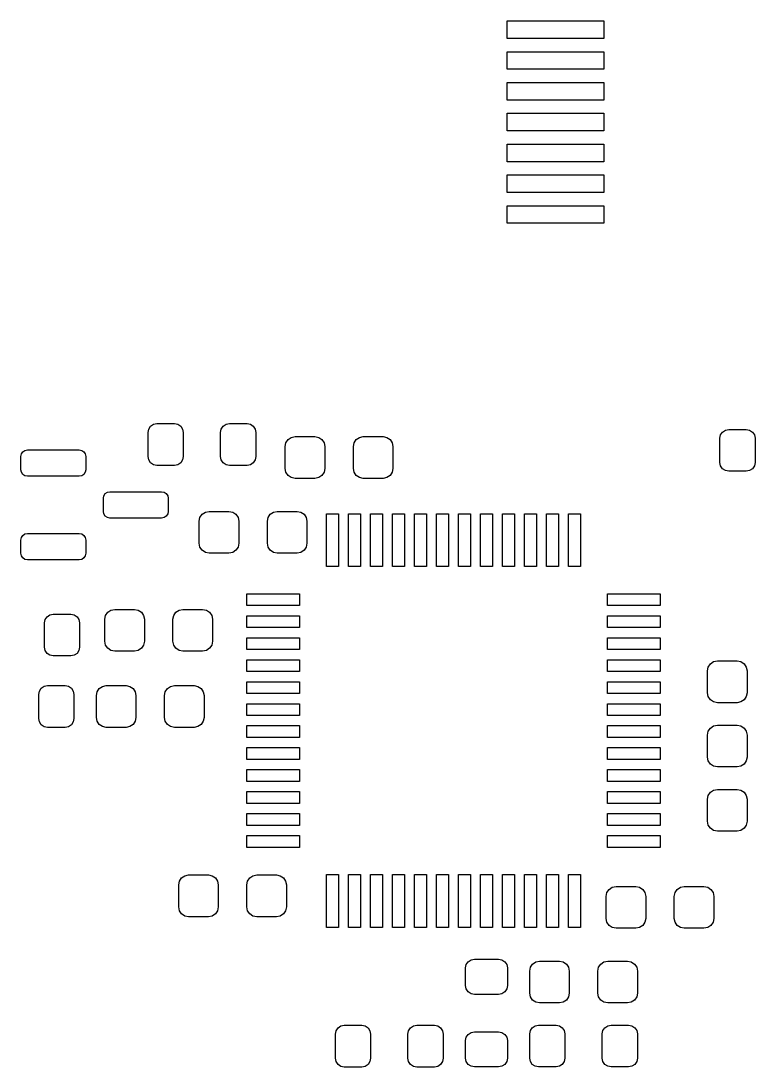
# Model space of a CAD drawing. Extents: x 138.9 to 220.1, y -130.4 to -82.1.
# Drawn here: x 162.4 to 179.1, y -130.42 to -106.64 of the extents above; entities that cross this region are included whole.
import ezdxf

# ---------------------------------------------------------------- set-up
doc = ezdxf.new("R2010")
doc.units = 0
doc.layers.add('BLACK', color=7, linetype='CONTINUOUS')

msp = doc.modelspace()

# ---------------------------------------------------------------- linework, layer by layer
at = {"layer": 'BLACK', "linetype": 'CONTINUOUS'}
for p, q in [((173.459466, -107.035534), (173.459466, -106.635534)), ((173.459466, -106.635534), (175.659466, -106.635534)), ((175.659466, -106.635534), (175.659466, -107.035534)), ((175.659466, -107.035534), (173.459466, -107.035534)), ((173.459466, -107.735534), (173.459466, -107.335534)), ((173.459466, -107.335534), (175.659466, -107.335534)), ((175.659466, -107.335534), (175.659466, -107.735534)), ((175.659466, -107.735534), (173.459466, -107.735534)), ((173.459466, -108.435534), (173.459466, -108.035534)), ((173.459466, -108.035534), (175.659466, -108.035534)), ((175.659466, -108.035534), (175.659466, -108.435534)), ((175.659466, -108.435534), (173.459466, -108.435534)), ((173.459466, -109.135534), (173.459466, -108.735534)), ((173.459466, -108.735534), (175.659466, -108.735534)), ((175.659466, -108.735534), (175.659466, -109.135534)), ((175.659466, -109.135534), (173.459466, -109.135534)), ((173.459466, -109.835534), (173.459466, -109.435534)), ((173.459466, -109.435534), (175.659466, -109.435534)), ((175.659466, -109.435534), (175.659466, -109.835534)), ((175.659466, -109.835534), (173.459466, -109.835534)), ((173.459466, -110.535534), (173.459466, -110.135534)), ((173.459466, -110.135534), (175.659466, -110.135534)), ((175.659466, -110.135534), (175.659466, -110.535534)), ((175.659466, -110.535534), (173.459466, -110.535534)), ((173.459466, -111.235534), (173.459466, -110.835534)), ((173.459466, -110.835534), (175.659466, -110.835534)), ((175.659466, -110.835534), (175.659466, -111.235534)), ((175.659466, -111.235534), (173.459466, -111.235534)), ((165.354083, -115.848164), (165.418967, -115.804809)), ((165.418967, -115.804809), (165.495504, -115.789585)), ((165.495504, -115.789585), (165.895504, -115.789585)), ((165.895504, -115.789585), (165.972041, -115.804809)), ((165.972041, -115.804809), (166.036925, -115.848164)), ((167.004083, -115.848164), (167.068967, -115.804809)), ((167.068967, -115.804809), (167.145504, -115.789585)), ((167.145504, -115.789585), (167.545504, -115.789585)), ((167.545504, -115.789585), (167.622041, -115.804809)), ((167.622041, -115.804809), (167.686925, -115.848164)), ((165.295504, -115.989585), (165.310728, -115.913048)), ((165.295504, -116.539585), (165.295504, -115.989585)), ((165.310728, -115.913048), (165.354083, -115.848164)), ((166.036925, -115.848164), (166.08028, -115.913048)), ((166.08028, -115.913048), (166.095504, -115.989585)), ((166.095504, -115.989585), (166.095504, -116.539585)), ((166.945504, -115.989585), (166.960728, -115.913048)), ((166.945504, -116.539585), (166.945504, -115.989585)), ((166.960728, -115.913048), (167.004083, -115.848164)), ((167.686925, -115.848164), (167.73028, -115.913048)), ((167.73028, -115.913048), (167.745504, -115.989585)), ((167.745504, -115.989585), (167.745504, -116.539585)), ((178.300179, -116.12355), (178.315403, -116.047013)), ((178.315403, -116.047013), (178.358758, -115.982129)), ((178.358758, -115.982129), (178.423642, -115.938774)), ((178.423642, -115.938774), (178.500179, -115.92355)), ((178.500179, -115.92355), (178.900179, -115.92355)), ((178.900179, -115.92355), (178.976716, -115.938774)), ((178.976716, -115.938774), (179.0416, -115.982129)), ((179.0416, -115.982129), (179.084955, -116.047013)), ((179.084955, -116.047013), (179.100179, -116.12355)), ((168.414228, -116.310375), (168.431355, -116.224271)), ((168.431355, -116.224271), (168.480129, -116.151276)), ((168.480129, -116.151276), (168.553124, -116.102502)), ((168.553124, -116.102502), (168.639228, -116.085375)), ((168.639228, -116.085375), (169.089228, -116.085375)), ((169.089228, -116.085375), (169.175332, -116.102502)), ((169.175332, -116.102502), (169.248327, -116.151276)), ((169.248327, -116.151276), (169.297101, -116.224271)), ((169.297101, -116.224271), (169.314228, -116.310375)), ((169.964228, -116.310375), (169.981355, -116.224271)), ((169.981355, -116.224271), (170.030129, -116.151276)), ((170.030129, -116.151276), (170.103124, -116.102502)), ((170.103124, -116.102502), (170.189228, -116.085375)), ((170.189228, -116.085375), (170.639228, -116.085375)), ((170.639228, -116.085375), (170.725332, -116.102502)), ((170.725332, -116.102502), (170.798327, -116.151276)), ((170.798327, -116.151276), (170.847101, -116.224271)), ((170.847101, -116.224271), (170.864228, -116.310375)), ((178.300179, -116.67355), (178.300179, -116.12355)), ((179.100179, -116.12355), (179.100179, -116.67355)), ((162.40362, -116.536961), (162.415038, -116.479558)), ((162.415038, -116.479558), (162.447554, -116.430895)), ((162.447554, -116.430895), (162.496217, -116.398379)), ((162.496217, -116.398379), (162.55362, -116.386961)), ((162.55362, -116.386961), (163.72862, -116.386961)), ((163.72862, -116.386961), (163.786023, -116.398379)), ((163.786023, -116.398379), (163.834686, -116.430895)), ((163.834686, -116.430895), (163.867202, -116.479558)), ((163.867202, -116.479558), (163.87862, -116.536961)), ((168.414228, -116.810375), (168.414228, -116.310375)), ((169.314228, -116.310375), (169.314228, -116.810375)), ((169.964228, -116.810375), (169.964228, -116.310375)), ((170.864228, -116.310375), (170.864228, -116.810375)), ((162.40362, -116.836961), (162.40362, -116.536961)), ((163.87862, -116.536961), (163.87862, -116.836961)), ((165.310728, -116.616122), (165.295504, -116.539585)), ((165.354083, -116.681006), (165.310728, -116.616122)), ((165.418967, -116.724361), (165.354083, -116.681006)), ((165.495504, -116.739585), (165.418967, -116.724361)), ((165.895504, -116.739585), (165.495504, -116.739585)), ((165.972041, -116.724361), (165.895504, -116.739585)), ((166.036925, -116.681006), (165.972041, -116.724361)), ((166.08028, -116.616122), (166.036925, -116.681006)), ((166.095504, -116.539585), (166.08028, -116.616122)), ((166.960728, -116.616122), (166.945504, -116.539585)), ((167.004083, -116.681006), (166.960728, -116.616122)), ((167.068967, -116.724361), (167.004083, -116.681006)), ((167.145504, -116.739585), (167.068967, -116.724361)), ((167.545504, -116.739585), (167.145504, -116.739585)), ((167.622041, -116.724361), (167.545504, -116.739585)), ((167.686925, -116.681006), (167.622041, -116.724361)), ((167.73028, -116.616122), (167.686925, -116.681006)), ((167.745504, -116.539585), (167.73028, -116.616122)), ((178.315403, -116.750087), (178.300179, -116.67355)), ((178.358758, -116.814971), (178.315403, -116.750087)), ((179.084955, -116.750087), (179.0416, -116.814971)), ((179.100179, -116.67355), (179.084955, -116.750087)), ((162.415038, -116.894364), (162.40362, -116.836961)), ((162.447554, -116.943027), (162.415038, -116.894364)), ((162.496217, -116.975543), (162.447554, -116.943027)), ((162.55362, -116.986961), (162.496217, -116.975543)), ((163.72862, -116.986961), (162.55362, -116.986961)), ((163.786023, -116.975543), (163.72862, -116.986961)), ((163.834686, -116.943027), (163.786023, -116.975543)), ((163.867202, -116.894364), (163.834686, -116.943027)), ((163.87862, -116.836961), (163.867202, -116.894364)), ((168.431355, -116.896479), (168.414228, -116.810375)), ((168.480129, -116.969474), (168.431355, -116.896479)), ((168.553124, -117.018248), (168.480129, -116.969474)), ((169.248327, -116.969474), (169.175332, -117.018248)), ((169.297101, -116.896479), (169.248327, -116.969474)), ((169.314228, -116.810375), (169.297101, -116.896479)), ((169.981355, -116.896479), (169.964228, -116.810375)), ((170.030129, -116.969474), (169.981355, -116.896479)), ((170.103124, -117.018248), (170.030129, -116.969474)), ((170.798327, -116.969474), (170.725332, -117.018248)), ((170.847101, -116.896479), (170.798327, -116.969474)), ((170.864228, -116.810375), (170.847101, -116.896479)), ((178.423642, -116.858326), (178.358758, -116.814971)), ((178.500179, -116.87355), (178.423642, -116.858326)), ((178.900179, -116.87355), (178.500179, -116.87355)), ((178.976716, -116.858326), (178.900179, -116.87355)), ((179.0416, -116.814971), (178.976716, -116.858326)), ((168.639228, -117.035375), (168.553124, -117.018248)), ((169.089228, -117.035375), (168.639228, -117.035375)), ((169.175332, -117.018248), (169.089228, -117.035375)), ((170.189228, -117.035375), (170.103124, -117.018248)), ((170.639228, -117.035375), (170.189228, -117.035375)), ((170.725332, -117.018248), (170.639228, -117.035375)), ((164.27862, -117.486961), (164.290038, -117.429558)), ((164.290038, -117.429558), (164.322554, -117.380895)), ((164.322554, -117.380895), (164.371217, -117.348379)), ((164.371217, -117.348379), (164.42862, -117.336961)), ((164.42862, -117.336961), (165.60362, -117.336961)), ((165.60362, -117.336961), (165.661023, -117.348379)), ((165.661023, -117.348379), (165.709686, -117.380895)), ((165.709686, -117.380895), (165.742202, -117.429558)), ((165.742202, -117.429558), (165.75362, -117.486961)), ((164.27862, -117.786961), (164.27862, -117.486961)), ((165.75362, -117.486961), (165.75362, -117.786961)), ((164.290038, -117.844364), (164.27862, -117.786961)), ((164.322554, -117.893027), (164.290038, -117.844364)), ((164.371217, -117.925543), (164.322554, -117.893027)), ((164.42862, -117.936961), (164.371217, -117.925543)), ((165.60362, -117.936961), (164.42862, -117.936961)), ((165.661023, -117.925543), (165.60362, -117.936961)), ((165.709686, -117.893027), (165.661023, -117.925543)), ((165.742202, -117.844364), (165.709686, -117.893027)), ((165.75362, -117.786961), (165.742202, -117.844364)), ((166.458966, -118.010712), (166.476093, -117.924608)), ((166.476093, -117.924608), (166.524867, -117.851613)), ((166.524867, -117.851613), (166.597862, -117.802839)), ((166.597862, -117.802839), (166.683966, -117.785712)), ((166.683966, -117.785712), (167.133966, -117.785712)), ((167.133966, -117.785712), (167.22007, -117.802839)), ((167.22007, -117.802839), (167.293065, -117.851613)), ((167.293065, -117.851613), (167.341839, -117.924608)), ((167.341839, -117.924608), (167.358966, -118.010712)), ((168.008966, -118.010712), (168.026093, -117.924608)), ((168.026093, -117.924608), (168.074867, -117.851613)), ((168.074867, -117.851613), (168.147862, -117.802839)), ((168.147862, -117.802839), (168.233966, -117.785712)), ((168.233966, -117.785712), (168.683966, -117.785712)), ((168.683966, -117.785712), (168.77007, -117.802839)), ((168.77007, -117.802839), (168.843065, -117.851613)), ((168.843065, -117.851613), (168.891839, -117.924608)), ((168.891839, -117.924608), (168.908966, -118.010712)), ((169.356495, -119.041194), (169.356495, -117.841194)), ((169.356495, -117.841194), (169.626495, -117.841194)), ((169.626495, -117.841194), (169.626495, -119.041194)), ((169.856495, -119.041194), (169.856495, -117.841194)), ((169.856495, -117.841194), (170.126495, -117.841194)), ((170.126495, -117.841194), (170.126495, -119.041194)), ((170.356495, -119.041194), (170.356495, -117.841194)), ((170.356495, -117.841194), (170.626495, -117.841194)), ((170.626495, -117.841194), (170.626495, -119.041194)), ((170.856495, -119.041194), (170.856495, -117.841194)), ((170.856495, -117.841194), (171.126495, -117.841194)), ((171.126495, -117.841194), (171.126495, -119.041194)), ((171.356495, -119.041194), (171.356495, -117.841194)), ((171.356495, -117.841194), (171.626495, -117.841194)), ((171.626495, -117.841194), (171.626495, -119.041194)), ((171.856495, -119.041194), (171.856495, -117.841194)), ((171.856495, -117.841194), (172.126495, -117.841194)), ((172.126495, -117.841194), (172.126495, -119.041194)), ((172.356495, -119.041194), (172.356495, -117.841194)), ((172.356495, -117.841194), (172.626495, -117.841194)), ((172.626495, -117.841194), (172.626495, -119.041194)), ((172.856495, -119.041194), (172.856495, -117.841194)), ((172.856495, -117.841194), (173.126495, -117.841194)), ((173.126495, -117.841194), (173.126495, -119.041194)), ((173.356495, -119.041194), (173.356495, -117.841194)), ((173.356495, -117.841194), (173.626495, -117.841194)), ((173.626495, -117.841194), (173.626495, -119.041194)), ((173.856495, -119.041194), (173.856495, -117.841194)), ((173.856495, -117.841194), (174.126495, -117.841194)), ((174.126495, -117.841194), (174.126495, -119.041194)), ((174.356495, -119.041194), (174.356495, -117.841194)), ((174.356495, -117.841194), (174.626495, -117.841194)), ((174.626495, -117.841194), (174.626495, -119.041194)), ((174.856495, -119.041194), (174.856495, -117.841194)), ((174.856495, -117.841194), (175.126495, -117.841194)), ((175.126495, -117.841194), (175.126495, -119.041194)), ((166.458966, -118.510712), (166.458966, -118.010712)), ((167.358966, -118.010712), (167.358966, -118.510712)), ((168.008966, -118.510712), (168.008966, -118.010712)), ((168.908966, -118.010712), (168.908966, -118.510712)), ((162.40362, -118.436961), (162.415038, -118.379558)), ((162.415038, -118.379558), (162.447554, -118.330895)), ((162.447554, -118.330895), (162.496217, -118.298379)), ((162.496217, -118.298379), (162.55362, -118.286961)), ((162.55362, -118.286961), (163.72862, -118.286961)), ((163.72862, -118.286961), (163.786023, -118.298379)), ((163.786023, -118.298379), (163.834686, -118.330895)), ((163.834686, -118.330895), (163.867202, -118.379558)), ((163.867202, -118.379558), (163.87862, -118.436961)), ((162.40362, -118.736961), (162.40362, -118.436961)), ((163.87862, -118.436961), (163.87862, -118.736961)), ((166.476093, -118.596816), (166.458966, -118.510712)), ((166.524867, -118.669811), (166.476093, -118.596816)), ((166.597862, -118.718585), (166.524867, -118.669811)), ((167.293065, -118.669811), (167.22007, -118.718585)), ((167.341839, -118.596816), (167.293065, -118.669811)), ((167.358966, -118.510712), (167.341839, -118.596816)), ((168.026093, -118.596816), (168.008966, -118.510712)), ((168.074867, -118.669811), (168.026093, -118.596816)), ((168.147862, -118.718585), (168.074867, -118.669811)), ((168.843065, -118.669811), (168.77007, -118.718585)), ((168.891839, -118.596816), (168.843065, -118.669811)), ((168.908966, -118.510712), (168.891839, -118.596816)), ((162.415038, -118.794364), (162.40362, -118.736961)), ((162.447554, -118.843027), (162.415038, -118.794364)), ((162.496217, -118.875543), (162.447554, -118.843027)), ((162.55362, -118.886961), (162.496217, -118.875543)), ((163.72862, -118.886961), (162.55362, -118.886961)), ((163.786023, -118.875543), (163.72862, -118.886961)), ((163.834686, -118.843027), (163.786023, -118.875543)), ((163.867202, -118.794364), (163.834686, -118.843027)), ((163.87862, -118.736961), (163.867202, -118.794364)), ((166.683966, -118.735712), (166.597862, -118.718585)), ((167.133966, -118.735712), (166.683966, -118.735712)), ((167.22007, -118.718585), (167.133966, -118.735712)), ((168.233966, -118.735712), (168.147862, -118.718585)), ((168.683966, -118.735712), (168.233966, -118.735712)), ((168.77007, -118.718585), (168.683966, -118.735712)), ((169.626495, -119.041194), (169.356495, -119.041194)), ((170.126495, -119.041194), (169.856495, -119.041194)), ((170.626495, -119.041194), (170.356495, -119.041194)), ((171.126495, -119.041194), (170.856495, -119.041194)), ((171.626495, -119.041194), (171.356495, -119.041194)), ((172.126495, -119.041194), (171.856495, -119.041194)), ((172.626495, -119.041194), (172.356495, -119.041194)), ((173.126495, -119.041194), (172.856495, -119.041194)), ((173.626495, -119.041194), (173.356495, -119.041194)), ((174.126495, -119.041194), (173.856495, -119.041194)), ((174.626495, -119.041194), (174.356495, -119.041194)), ((175.126495, -119.041194), (174.856495, -119.041194)), ((167.541495, -119.926194), (167.541495, -119.656194)), ((167.541495, -119.656194), (168.741495, -119.656194)), ((168.741495, -119.656194), (168.741495, -119.926194)), ((175.741495, -119.926194), (175.741495, -119.656194)), ((175.741495, -119.656194), (176.941495, -119.656194)), ((176.941495, -119.656194), (176.941495, -119.926194)), ((164.328916, -120.152795), (164.37769, -120.0798)), ((164.37769, -120.0798), (164.450685, -120.031026)), ((164.450685, -120.031026), (164.536789, -120.013899)), ((164.536789, -120.013899), (164.986789, -120.013899)), ((164.986789, -120.013899), (165.072893, -120.031026)), ((165.072893, -120.031026), (165.145888, -120.0798)), ((165.145888, -120.0798), (165.194662, -120.152795)), ((165.878916, -120.152795), (165.92769, -120.0798)), ((165.92769, -120.0798), (166.000685, -120.031026)), ((166.000685, -120.031026), (166.086789, -120.013899)), ((166.086789, -120.013899), (166.536789, -120.013899)), ((166.536789, -120.013899), (166.622893, -120.031026)), ((166.622893, -120.031026), (166.695888, -120.0798)), ((166.695888, -120.0798), (166.744662, -120.152795)), ((168.741495, -119.926194), (167.541495, -119.926194)), ((176.941495, -119.926194), (175.741495, -119.926194)), ((162.939189, -120.32144), (162.954413, -120.244903)), ((162.939189, -120.87144), (162.939189, -120.32144)), ((162.954413, -120.244903), (162.997768, -120.180019)), ((162.997768, -120.180019), (163.062652, -120.136664)), ((163.062652, -120.136664), (163.139189, -120.12144)), ((163.139189, -120.12144), (163.539189, -120.12144)), ((163.539189, -120.12144), (163.615726, -120.136664)), ((163.615726, -120.136664), (163.68061, -120.180019)), ((163.68061, -120.180019), (163.723965, -120.244903)), ((163.723965, -120.244903), (163.739189, -120.32144)), ((163.739189, -120.32144), (163.739189, -120.87144)), ((164.311789, -120.238899), (164.328916, -120.152795)), ((164.311789, -120.738899), (164.311789, -120.238899)), ((165.194662, -120.152795), (165.211789, -120.238899)), ((165.211789, -120.238899), (165.211789, -120.738899)), ((165.861789, -120.238899), (165.878916, -120.152795)), ((165.861789, -120.738899), (165.861789, -120.238899)), ((166.744662, -120.152795), (166.761789, -120.238899)), ((166.761789, -120.238899), (166.761789, -120.738899)), ((167.541495, -120.426194), (167.541495, -120.156194)), ((167.541495, -120.156194), (168.741495, -120.156194)), ((168.741495, -120.156194), (168.741495, -120.426194)), ((175.741495, -120.426194), (175.741495, -120.156194)), ((175.741495, -120.156194), (176.941495, -120.156194)), ((176.941495, -120.156194), (176.941495, -120.426194)), ((168.741495, -120.426194), (167.541495, -120.426194)), ((176.941495, -120.426194), (175.741495, -120.426194)), ((164.328916, -120.825003), (164.311789, -120.738899)), ((165.211789, -120.738899), (165.194662, -120.825003)), ((165.878916, -120.825003), (165.861789, -120.738899)), ((166.761789, -120.738899), (166.744662, -120.825003)), ((167.541495, -120.926194), (167.541495, -120.656194)), ((167.541495, -120.656194), (168.741495, -120.656194)), ((168.741495, -120.656194), (168.741495, -120.926194)), ((175.741495, -120.926194), (175.741495, -120.656194)), ((175.741495, -120.656194), (176.941495, -120.656194)), ((176.941495, -120.656194), (176.941495, -120.926194)), ((162.954413, -120.947977), (162.939189, -120.87144)), ((162.997768, -121.012861), (162.954413, -120.947977)), ((163.062652, -121.056216), (162.997768, -121.012861)), ((163.68061, -121.012861), (163.615726, -121.056216)), ((163.723965, -120.947977), (163.68061, -121.012861)), ((163.739189, -120.87144), (163.723965, -120.947977)), ((164.37769, -120.897998), (164.328916, -120.825003)), ((164.450685, -120.946772), (164.37769, -120.897998)), ((164.536789, -120.963899), (164.450685, -120.946772)), ((164.986789, -120.963899), (164.536789, -120.963899)), ((165.072893, -120.946772), (164.986789, -120.963899)), ((165.145888, -120.897998), (165.072893, -120.946772)), ((165.194662, -120.825003), (165.145888, -120.897998)), ((165.92769, -120.897998), (165.878916, -120.825003)), ((166.000685, -120.946772), (165.92769, -120.897998)), ((166.086789, -120.963899), (166.000685, -120.946772)), ((166.536789, -120.963899), (166.086789, -120.963899)), ((166.622893, -120.946772), (166.536789, -120.963899)), ((166.695888, -120.897998), (166.622893, -120.946772)), ((166.744662, -120.825003), (166.695888, -120.897998)), ((168.741495, -120.926194), (167.541495, -120.926194)), ((176.941495, -120.926194), (175.741495, -120.926194)), ((163.139189, -121.07144), (163.062652, -121.056216)), ((163.539189, -121.07144), (163.139189, -121.07144)), ((163.615726, -121.056216), (163.539189, -121.07144)), ((167.541495, -121.426194), (167.541495, -121.156194)), ((167.541495, -121.156194), (168.741495, -121.156194)), ((168.741495, -121.156194), (168.741495, -121.426194)), ((175.741495, -121.426194), (175.741495, -121.156194)), ((175.741495, -121.156194), (176.941495, -121.156194)), ((176.941495, -121.156194), (176.941495, -121.426194)), ((178.034394, -121.322586), (178.083168, -121.249591)), ((178.083168, -121.249591), (178.156163, -121.200817)), ((178.156163, -121.200817), (178.242267, -121.18369)), ((178.242267, -121.18369), (178.692267, -121.18369)), ((178.692267, -121.18369), (178.778371, -121.200817)), ((178.778371, -121.200817), (178.851366, -121.249591)), ((178.851366, -121.249591), (178.90014, -121.322586)), ((168.741495, -121.426194), (167.541495, -121.426194)), ((176.941495, -121.426194), (175.741495, -121.426194)), ((178.017267, -121.40869), (178.034394, -121.322586)), ((178.017267, -121.90869), (178.017267, -121.40869)), ((178.90014, -121.322586), (178.917267, -121.40869)), ((178.917267, -121.40869), (178.917267, -121.90869)), ((162.867596, -121.803834), (162.93248, -121.760479)), ((162.93248, -121.760479), (163.009017, -121.745255)), ((163.009017, -121.745255), (163.409017, -121.745255)), ((163.409017, -121.745255), (163.485554, -121.760479)), ((163.485554, -121.760479), (163.550438, -121.803834)), ((164.184918, -121.811156), (164.257913, -121.762382)), ((164.257913, -121.762382), (164.344017, -121.745255)), ((164.344017, -121.745255), (164.794017, -121.745255)), ((164.794017, -121.745255), (164.880121, -121.762382)), ((164.880121, -121.762382), (164.953116, -121.811156)), ((165.734918, -121.811156), (165.807913, -121.762382)), ((165.807913, -121.762382), (165.894017, -121.745255)), ((165.894017, -121.745255), (166.344017, -121.745255)), ((166.344017, -121.745255), (166.430121, -121.762382)), ((166.430121, -121.762382), (166.503116, -121.811156)), ((167.541495, -121.926194), (167.541495, -121.656194)), ((167.541495, -121.656194), (168.741495, -121.656194)), ((168.741495, -121.656194), (168.741495, -121.926194)), ((175.741495, -121.926194), (175.741495, -121.656194)), ((175.741495, -121.656194), (176.941495, -121.656194)), ((176.941495, -121.656194), (176.941495, -121.926194)), ((162.809017, -121.945255), (162.824241, -121.868718)), ((162.809017, -122.495255), (162.809017, -121.945255)), ((162.824241, -121.868718), (162.867596, -121.803834)), ((163.550438, -121.803834), (163.593793, -121.868718)), ((163.593793, -121.868718), (163.609017, -121.945255)), ((163.609017, -121.945255), (163.609017, -122.495255)), ((164.119017, -121.970255), (164.136144, -121.884151)), ((164.119017, -122.470255), (164.119017, -121.970255)), ((164.136144, -121.884151), (164.184918, -121.811156)), ((164.953116, -121.811156), (165.00189, -121.884151)), ((165.00189, -121.884151), (165.019017, -121.970255)), ((165.019017, -121.970255), (165.019017, -122.470255)), ((165.669017, -121.970255), (165.686144, -121.884151)), ((165.669017, -122.470255), (165.669017, -121.970255)), ((165.686144, -121.884151), (165.734918, -121.811156)), ((166.503116, -121.811156), (166.55189, -121.884151)), ((166.55189, -121.884151), (166.569017, -121.970255)), ((166.569017, -121.970255), (166.569017, -122.470255)), ((168.741495, -121.926194), (167.541495, -121.926194)), ((176.941495, -121.926194), (175.741495, -121.926194)), ((178.034394, -121.994794), (178.017267, -121.90869)), ((178.083168, -122.067789), (178.034394, -121.994794)), ((178.90014, -121.994794), (178.851366, -122.067789)), ((178.917267, -121.90869), (178.90014, -121.994794)), ((167.541495, -122.426194), (167.541495, -122.156194)), ((167.541495, -122.156194), (168.741495, -122.156194)), ((168.741495, -122.156194), (168.741495, -122.426194)), ((175.741495, -122.426194), (175.741495, -122.156194)), ((175.741495, -122.156194), (176.941495, -122.156194)), ((176.941495, -122.156194), (176.941495, -122.426194)), ((178.156163, -122.116563), (178.083168, -122.067789)), ((178.242267, -122.13369), (178.156163, -122.116563)), ((178.692267, -122.13369), (178.242267, -122.13369)), ((178.778371, -122.116563), (178.692267, -122.13369)), ((178.851366, -122.067789), (178.778371, -122.116563)), ((164.136144, -122.556359), (164.119017, -122.470255)), ((165.019017, -122.470255), (165.00189, -122.556359)), ((165.686144, -122.556359), (165.669017, -122.470255)), ((166.569017, -122.470255), (166.55189, -122.556359)), ((168.741495, -122.426194), (167.541495, -122.426194)), ((176.941495, -122.426194), (175.741495, -122.426194)), ((162.824241, -122.571792), (162.809017, -122.495255)), ((162.867596, -122.636676), (162.824241, -122.571792)), ((162.93248, -122.680031), (162.867596, -122.636676)), ((163.009017, -122.695255), (162.93248, -122.680031)), ((163.409017, -122.695255), (163.009017, -122.695255)), ((163.485554, -122.680031), (163.409017, -122.695255)), ((163.550438, -122.636676), (163.485554, -122.680031)), ((163.593793, -122.571792), (163.550438, -122.636676)), ((163.609017, -122.495255), (163.593793, -122.571792)), ((164.184918, -122.629354), (164.136144, -122.556359)), ((164.257913, -122.678128), (164.184918, -122.629354)), ((164.344017, -122.695255), (164.257913, -122.678128)), ((164.794017, -122.695255), (164.344017, -122.695255)), ((164.880121, -122.678128), (164.794017, -122.695255)), ((164.953116, -122.629354), (164.880121, -122.678128)), ((165.00189, -122.556359), (164.953116, -122.629354)), ((165.734918, -122.629354), (165.686144, -122.556359)), ((165.807913, -122.678128), (165.734918, -122.629354)), ((165.894017, -122.695255), (165.807913, -122.678128)), ((166.344017, -122.695255), (165.894017, -122.695255)), ((166.430121, -122.678128), (166.344017, -122.695255)), ((166.503116, -122.629354), (166.430121, -122.678128)), ((166.55189, -122.556359), (166.503116, -122.629354)), ((167.541495, -122.926194), (167.541495, -122.656194)), ((167.541495, -122.656194), (168.741495, -122.656194)), ((168.741495, -122.656194), (168.741495, -122.926194)), ((175.741495, -122.926194), (175.741495, -122.656194)), ((175.741495, -122.656194), (176.941495, -122.656194)), ((176.941495, -122.656194), (176.941495, -122.926194)), ((178.034394, -122.782586), (178.083168, -122.709591)), ((178.083168, -122.709591), (178.156163, -122.660817)), ((178.156163, -122.660817), (178.242267, -122.64369)), ((178.242267, -122.64369), (178.692267, -122.64369)), ((178.692267, -122.64369), (178.778371, -122.660817)), ((178.778371, -122.660817), (178.851366, -122.709591)), ((178.851366, -122.709591), (178.90014, -122.782586)), ((168.741495, -122.926194), (167.541495, -122.926194)), ((176.941495, -122.926194), (175.741495, -122.926194)), ((178.017267, -122.86869), (178.034394, -122.782586)), ((178.017267, -123.36869), (178.017267, -122.86869)), ((178.90014, -122.782586), (178.917267, -122.86869)), ((178.917267, -122.86869), (178.917267, -123.36869)), ((167.541495, -123.426194), (167.541495, -123.156194)), ((167.541495, -123.156194), (168.741495, -123.156194)), ((168.741495, -123.156194), (168.741495, -123.426194)), ((175.741495, -123.426194), (175.741495, -123.156194)), ((175.741495, -123.156194), (176.941495, -123.156194)), ((176.941495, -123.156194), (176.941495, -123.426194)), ((168.741495, -123.426194), (167.541495, -123.426194)), ((176.941495, -123.426194), (175.741495, -123.426194)), ((178.034394, -123.454794), (178.017267, -123.36869)), ((178.917267, -123.36869), (178.90014, -123.454794)), ((167.541495, -123.926194), (167.541495, -123.656194)), ((167.541495, -123.656194), (168.741495, -123.656194)), ((168.741495, -123.656194), (168.741495, -123.926194)), ((175.741495, -123.926194), (175.741495, -123.656194)), ((175.741495, -123.656194), (176.941495, -123.656194)), ((176.941495, -123.656194), (176.941495, -123.926194)), ((178.083168, -123.527789), (178.034394, -123.454794)), ((178.156163, -123.576563), (178.083168, -123.527789)), ((178.242267, -123.59369), (178.156163, -123.576563)), ((178.692267, -123.59369), (178.242267, -123.59369)), ((178.778371, -123.576563), (178.692267, -123.59369)), ((178.851366, -123.527789), (178.778371, -123.576563)), ((178.90014, -123.454794), (178.851366, -123.527789)), ((168.741495, -123.926194), (167.541495, -123.926194)), ((176.941495, -123.926194), (175.741495, -123.926194)), ((178.083168, -124.169591), (178.156163, -124.120817)), ((178.156163, -124.120817), (178.242267, -124.10369)), ((178.242267, -124.10369), (178.692267, -124.10369)), ((178.692267, -124.10369), (178.778371, -124.120817)), ((178.778371, -124.120817), (178.851366, -124.169591)), ((167.541495, -124.426194), (167.541495, -124.156194)), ((167.541495, -124.156194), (168.741495, -124.156194)), ((168.741495, -124.156194), (168.741495, -124.426194)), ((175.741495, -124.426194), (175.741495, -124.156194)), ((175.741495, -124.156194), (176.941495, -124.156194)), ((176.941495, -124.156194), (176.941495, -124.426194)), ((178.017267, -124.32869), (178.034394, -124.242586)), ((178.017267, -124.82869), (178.017267, -124.32869)), ((178.034394, -124.242586), (178.083168, -124.169591)), ((178.851366, -124.169591), (178.90014, -124.242586)), ((178.90014, -124.242586), (178.917267, -124.32869)), ((178.917267, -124.32869), (178.917267, -124.82869)), ((168.741495, -124.426194), (167.541495, -124.426194)), ((176.941495, -124.426194), (175.741495, -124.426194)), ((167.541495, -124.926194), (167.541495, -124.656194)), ((167.541495, -124.656194), (168.741495, -124.656194)), ((168.741495, -124.656194), (168.741495, -124.926194)), ((175.741495, -124.926194), (175.741495, -124.656194)), ((175.741495, -124.656194), (176.941495, -124.656194)), ((176.941495, -124.656194), (176.941495, -124.926194)), ((178.034394, -124.914794), (178.017267, -124.82869)), ((178.917267, -124.82869), (178.90014, -124.914794)), ((168.741495, -124.926194), (167.541495, -124.926194)), ((176.941495, -124.926194), (175.741495, -124.926194)), ((178.083168, -124.987789), (178.034394, -124.914794)), ((178.156163, -125.036563), (178.083168, -124.987789)), ((178.242267, -125.05369), (178.156163, -125.036563)), ((178.692267, -125.05369), (178.242267, -125.05369)), ((178.778371, -125.036563), (178.692267, -125.05369)), ((178.851366, -124.987789), (178.778371, -125.036563)), ((178.90014, -124.914794), (178.851366, -124.987789)), ((167.541495, -125.426194), (167.541495, -125.156194)), ((167.541495, -125.156194), (168.741495, -125.156194)), ((168.741495, -125.156194), (168.741495, -125.426194)), ((175.741495, -125.426194), (175.741495, -125.156194)), ((175.741495, -125.156194), (176.941495, -125.156194)), ((176.941495, -125.156194), (176.941495, -125.426194)), ((168.741495, -125.426194), (167.541495, -125.426194)), ((176.941495, -125.426194), (175.741495, -125.426194)), ((169.356495, -127.241194), (169.356495, -126.041194)), ((169.356495, -126.041194), (169.626495, -126.041194)), ((169.626495, -126.041194), (169.626495, -127.241194)), ((169.856495, -127.241194), (169.856495, -126.041194)), ((169.856495, -126.041194), (170.126495, -126.041194)), ((170.126495, -126.041194), (170.126495, -127.241194)), ((170.356495, -127.241194), (170.356495, -126.041194)), ((170.356495, -126.041194), (170.626495, -126.041194)), ((170.626495, -126.041194), (170.626495, -127.241194)), ((170.856495, -127.241194), (170.856495, -126.041194)), ((170.856495, -126.041194), (171.126495, -126.041194)), ((171.126495, -126.041194), (171.126495, -127.241194)), ((171.356495, -127.241194), (171.356495, -126.041194)), ((171.356495, -126.041194), (171.626495, -126.041194)), ((171.626495, -126.041194), (171.626495, -127.241194)), ((171.856495, -127.241194), (171.856495, -126.041194)), ((171.856495, -126.041194), (172.126495, -126.041194)), ((172.126495, -126.041194), (172.126495, -127.241194)), ((172.356495, -127.241194), (172.356495, -126.041194)), ((172.356495, -126.041194), (172.626495, -126.041194)), ((172.626495, -126.041194), (172.626495, -127.241194)), ((172.856495, -127.241194), (172.856495, -126.041194)), ((172.856495, -126.041194), (173.126495, -126.041194)), ((173.126495, -126.041194), (173.126495, -127.241194)), ((173.356495, -127.241194), (173.356495, -126.041194)), ((173.356495, -126.041194), (173.626495, -126.041194)), ((173.626495, -126.041194), (173.626495, -127.241194)), ((173.856495, -127.241194), (173.856495, -126.041194)), ((173.856495, -126.041194), (174.126495, -126.041194)), ((174.126495, -126.041194), (174.126495, -127.241194)), ((174.356495, -127.241194), (174.356495, -126.041194)), ((174.356495, -126.041194), (174.626495, -126.041194)), ((174.626495, -126.041194), (174.626495, -127.241194)), ((174.856495, -127.241194), (174.856495, -126.041194)), ((174.856495, -126.041194), (175.126495, -126.041194)), ((175.126495, -126.041194), (175.126495, -127.241194)), ((165.991495, -126.275753), (166.008622, -126.189649)), ((165.991495, -126.775753), (165.991495, -126.275753)), ((166.008622, -126.189649), (166.057396, -126.116654)), ((166.057396, -126.116654), (166.130391, -126.06788)), ((166.130391, -126.06788), (166.216495, -126.050753)), ((166.216495, -126.050753), (166.666495, -126.050753)), ((166.666495, -126.050753), (166.752599, -126.06788)), ((166.752599, -126.06788), (166.825594, -126.116654)), ((166.825594, -126.116654), (166.874368, -126.189649)), ((166.874368, -126.189649), (166.891495, -126.275753)), ((166.891495, -126.275753), (166.891495, -126.775753)), ((167.541495, -126.275753), (167.558622, -126.189649)), ((167.541495, -126.775753), (167.541495, -126.275753)), ((167.558622, -126.189649), (167.607396, -126.116654)), ((167.607396, -126.116654), (167.680391, -126.06788)), ((167.680391, -126.06788), (167.766495, -126.050753)), ((167.766495, -126.050753), (168.216495, -126.050753)), ((168.216495, -126.050753), (168.302599, -126.06788)), ((168.302599, -126.06788), (168.375594, -126.116654)), ((168.375594, -126.116654), (168.424368, -126.189649)), ((168.424368, -126.189649), (168.441495, -126.275753)), ((168.441495, -126.275753), (168.441495, -126.775753)), ((175.712472, -126.536884), (175.729599, -126.45078)), ((175.729599, -126.45078), (175.778373, -126.377785)), ((175.778373, -126.377785), (175.851368, -126.329011)), ((175.851368, -126.329011), (175.937472, -126.311884)), ((175.937472, -126.311884), (176.387472, -126.311884)), ((176.387472, -126.311884), (176.473576, -126.329011)), ((176.473576, -126.329011), (176.546571, -126.377785)), ((176.546571, -126.377785), (176.595345, -126.45078)), ((176.595345, -126.45078), (176.612472, -126.536884)), ((177.262472, -126.536884), (177.279599, -126.45078)), ((177.279599, -126.45078), (177.328373, -126.377785)), ((177.328373, -126.377785), (177.401368, -126.329011)), ((177.401368, -126.329011), (177.487472, -126.311884)), ((177.487472, -126.311884), (177.937472, -126.311884)), ((177.937472, -126.311884), (178.023576, -126.329011)), ((178.023576, -126.329011), (178.096571, -126.377785)), ((178.096571, -126.377785), (178.145345, -126.45078)), ((178.145345, -126.45078), (178.162472, -126.536884)), ((175.712472, -127.036884), (175.712472, -126.536884)), ((176.612472, -126.536884), (176.612472, -127.036884)), ((177.262472, -127.036884), (177.262472, -126.536884)), ((178.162472, -126.536884), (178.162472, -127.036884)), ((166.008622, -126.861857), (165.991495, -126.775753)), ((166.057396, -126.934852), (166.008622, -126.861857)), ((166.130391, -126.983626), (166.057396, -126.934852)), ((166.216495, -127.000753), (166.130391, -126.983626)), ((166.752599, -126.983626), (166.666495, -127.000753)), ((166.825594, -126.934852), (166.752599, -126.983626)), ((166.874368, -126.861857), (166.825594, -126.934852)), ((166.891495, -126.775753), (166.874368, -126.861857)), ((167.558622, -126.861857), (167.541495, -126.775753)), ((167.607396, -126.934852), (167.558622, -126.861857)), ((167.680391, -126.983626), (167.607396, -126.934852)), ((167.766495, -127.000753), (167.680391, -126.983626)), ((168.302599, -126.983626), (168.216495, -127.000753)), ((168.375594, -126.934852), (168.302599, -126.983626)), ((168.424368, -126.861857), (168.375594, -126.934852)), ((168.441495, -126.775753), (168.424368, -126.861857)), ((166.666495, -127.000753), (166.216495, -127.000753)), ((168.216495, -127.000753), (167.766495, -127.000753)), ((175.729599, -127.122988), (175.712472, -127.036884)), ((175.778373, -127.195983), (175.729599, -127.122988)), ((175.851368, -127.244757), (175.778373, -127.195983)), ((176.546571, -127.195983), (176.473576, -127.244757)), ((176.595345, -127.122988), (176.546571, -127.195983)), ((176.612472, -127.036884), (176.595345, -127.122988)), ((177.279599, -127.122988), (177.262472, -127.036884)), ((177.328373, -127.195983), (177.279599, -127.122988)), ((177.401368, -127.244757), (177.328373, -127.195983)), ((178.096571, -127.195983), (178.023576, -127.244757)), ((178.145345, -127.122988), (178.096571, -127.195983)), ((178.162472, -127.036884), (178.145345, -127.122988)), ((169.626495, -127.241194), (169.356495, -127.241194)), ((170.126495, -127.241194), (169.856495, -127.241194)), ((170.626495, -127.241194), (170.356495, -127.241194)), ((171.126495, -127.241194), (170.856495, -127.241194)), ((171.626495, -127.241194), (171.356495, -127.241194)), ((172.126495, -127.241194), (171.856495, -127.241194)), ((172.626495, -127.241194), (172.356495, -127.241194)), ((173.126495, -127.241194), (172.856495, -127.241194)), ((173.626495, -127.241194), (173.356495, -127.241194)), ((174.126495, -127.241194), (173.856495, -127.241194)), ((174.626495, -127.241194), (174.356495, -127.241194)), ((175.126495, -127.241194), (174.856495, -127.241194)), ((175.937472, -127.261884), (175.851368, -127.244757)), ((176.387472, -127.261884), (175.937472, -127.261884)), ((176.473576, -127.244757), (176.387472, -127.261884)), ((177.487472, -127.261884), (177.401368, -127.244757)), ((177.937472, -127.261884), (177.487472, -127.261884)), ((178.023576, -127.244757), (177.937472, -127.261884)), ((172.516495, -128.164551), (172.531719, -128.088014)), ((172.516495, -128.564551), (172.516495, -128.164551)), ((172.531719, -128.088014), (172.575074, -128.02313)), ((172.575074, -128.02313), (172.639958, -127.979775)), ((172.639958, -127.979775), (172.716495, -127.964551)), ((172.716495, -127.964551), (173.266495, -127.964551)), ((173.266495, -127.964551), (173.343032, -127.979775)), ((173.343032, -127.979775), (173.407916, -128.02313)), ((173.407916, -128.02313), (173.451271, -128.088014)), ((173.451271, -128.088014), (173.466495, -128.164551)), ((173.466495, -128.164551), (173.466495, -128.564551)), ((173.974341, -128.235724), (173.991468, -128.14962)), ((173.991468, -128.14962), (174.040242, -128.076625)), ((174.040242, -128.076625), (174.113237, -128.027851)), ((174.113237, -128.027851), (174.199341, -128.010724)), ((174.199341, -128.010724), (174.649341, -128.010724)), ((174.649341, -128.010724), (174.735445, -128.027851)), ((174.735445, -128.027851), (174.80844, -128.076625)), ((174.80844, -128.076625), (174.857214, -128.14962)), ((174.857214, -128.14962), (174.874341, -128.235724)), ((175.524341, -128.235724), (175.541468, -128.14962)), ((175.541468, -128.14962), (175.590242, -128.076625)), ((175.590242, -128.076625), (175.663237, -128.027851)), ((175.663237, -128.027851), (175.749341, -128.010724)), ((175.749341, -128.010724), (176.199341, -128.010724)), ((176.199341, -128.010724), (176.285445, -128.027851)), ((176.285445, -128.027851), (176.35844, -128.076625)), ((176.35844, -128.076625), (176.407214, -128.14962)), ((176.407214, -128.14962), (176.424341, -128.235724)), ((173.974341, -128.735724), (173.974341, -128.235724)), ((174.874341, -128.235724), (174.874341, -128.735724)), ((175.524341, -128.735724), (175.524341, -128.235724)), ((176.424341, -128.235724), (176.424341, -128.735724)), ((172.531719, -128.641088), (172.516495, -128.564551)), ((172.575074, -128.705972), (172.531719, -128.641088)), ((173.451271, -128.641088), (173.407916, -128.705972)), ((173.466495, -128.564551), (173.451271, -128.641088)), ((172.639958, -128.749327), (172.575074, -128.705972)), ((172.716495, -128.764551), (172.639958, -128.749327)), ((173.266495, -128.764551), (172.716495, -128.764551)), ((173.343032, -128.749327), (173.266495, -128.764551)), ((173.407916, -128.705972), (173.343032, -128.749327)), ((173.991468, -128.821828), (173.974341, -128.735724)), ((174.040242, -128.894823), (173.991468, -128.821828)), ((174.113237, -128.943597), (174.040242, -128.894823)), ((174.80844, -128.894823), (174.735445, -128.943597)), ((174.857214, -128.821828), (174.80844, -128.894823)), ((174.874341, -128.735724), (174.857214, -128.821828)), ((175.541468, -128.821828), (175.524341, -128.735724)), ((175.590242, -128.894823), (175.541468, -128.821828)), ((175.663237, -128.943597), (175.590242, -128.894823)), ((176.35844, -128.894823), (176.285445, -128.943597)), ((176.407214, -128.821828), (176.35844, -128.894823)), ((176.424341, -128.735724), (176.407214, -128.821828)), ((174.199341, -128.960724), (174.113237, -128.943597)), ((174.649341, -128.960724), (174.199341, -128.960724)), ((174.735445, -128.943597), (174.649341, -128.960724)), ((175.749341, -128.960724), (175.663237, -128.943597)), ((176.199341, -128.960724), (175.749341, -128.960724)), ((176.285445, -128.943597), (176.199341, -128.960724)), ((169.556612, -129.667382), (169.571836, -129.590845)), ((169.571836, -129.590845), (169.615191, -129.525961)), ((169.615191, -129.525961), (169.680075, -129.482606)), ((169.680075, -129.482606), (169.756612, -129.467382)), ((169.756612, -129.467382), (170.156612, -129.467382)), ((170.156612, -129.467382), (170.233149, -129.482606)), ((170.233149, -129.482606), (170.298033, -129.525961)), ((170.298033, -129.525961), (170.341388, -129.590845)), ((170.341388, -129.590845), (170.356612, -129.667382)), ((171.206612, -129.667382), (171.221836, -129.590845)), ((171.221836, -129.590845), (171.265191, -129.525961)), ((171.265191, -129.525961), (171.330075, -129.482606)), ((171.330075, -129.482606), (171.406612, -129.467382)), ((171.406612, -129.467382), (171.806612, -129.467382)), ((171.806612, -129.467382), (171.883149, -129.482606)), ((171.883149, -129.482606), (171.948033, -129.525961)), ((171.948033, -129.525961), (171.991388, -129.590845)), ((171.991388, -129.590845), (172.006612, -129.667382)), ((173.974351, -129.66545), (173.989575, -129.588913)), ((173.989575, -129.588913), (174.03293, -129.524029)), ((174.03293, -129.524029), (174.097814, -129.480674)), ((174.097814, -129.480674), (174.174351, -129.46545)), ((174.174351, -129.46545), (174.574351, -129.46545)), ((174.574351, -129.46545), (174.650888, -129.480674)), ((174.650888, -129.480674), (174.715772, -129.524029)), ((174.715772, -129.524029), (174.759127, -129.588913)), ((174.759127, -129.588913), (174.774351, -129.66545)), ((175.624351, -129.66545), (175.639575, -129.588913)), ((175.639575, -129.588913), (175.68293, -129.524029)), ((175.68293, -129.524029), (175.747814, -129.480674)), ((175.747814, -129.480674), (175.824351, -129.46545)), ((175.824351, -129.46545), (176.224351, -129.46545)), ((176.224351, -129.46545), (176.300888, -129.480674)), ((176.300888, -129.480674), (176.365772, -129.524029)), ((176.365772, -129.524029), (176.409127, -129.588913)), ((176.409127, -129.588913), (176.424351, -129.66545)), ((169.556612, -130.217382), (169.556612, -129.667382)), ((170.356612, -129.667382), (170.356612, -130.217382)), ((171.206612, -130.217382), (171.206612, -129.667382)), ((172.006612, -129.667382), (172.006612, -130.217382)), ((172.516495, -129.814551), (172.531719, -129.738014)), ((172.516495, -130.214551), (172.516495, -129.814551)), ((172.531719, -129.738014), (172.575074, -129.67313)), ((172.575074, -129.67313), (172.639958, -129.629775)), ((172.639958, -129.629775), (172.716495, -129.614551)), ((172.716495, -129.614551), (173.266495, -129.614551)), ((173.266495, -129.614551), (173.343032, -129.629775)), ((173.343032, -129.629775), (173.407916, -129.67313)), ((173.407916, -129.67313), (173.451271, -129.738014)), ((173.451271, -129.738014), (173.466495, -129.814551)), ((173.466495, -129.814551), (173.466495, -130.214551)), ((173.974351, -130.21545), (173.974351, -129.66545)), ((174.774351, -129.66545), (174.774351, -130.21545)), ((175.624351, -130.21545), (175.624351, -129.66545)), ((176.424351, -129.66545), (176.424351, -130.21545)), ((169.571836, -130.293919), (169.556612, -130.217382)), ((169.615191, -130.358803), (169.571836, -130.293919)), ((170.341388, -130.293919), (170.298033, -130.358803)), ((170.356612, -130.217382), (170.341388, -130.293919)), ((171.221836, -130.293919), (171.206612, -130.217382)), ((171.265191, -130.358803), (171.221836, -130.293919)), ((171.991388, -130.293919), (171.948033, -130.358803)), ((172.006612, -130.217382), (171.991388, -130.293919)), ((172.531719, -130.291088), (172.516495, -130.214551)), ((172.575074, -130.355972), (172.531719, -130.291088)), ((173.451271, -130.291088), (173.407916, -130.355972)), ((173.466495, -130.214551), (173.451271, -130.291088)), ((173.989575, -130.291987), (173.974351, -130.21545)), ((174.03293, -130.356871), (173.989575, -130.291987)), ((174.759127, -130.291987), (174.715772, -130.356871)), ((174.774351, -130.21545), (174.759127, -130.291987)), ((175.639575, -130.291987), (175.624351, -130.21545)), ((175.68293, -130.356871), (175.639575, -130.291987)), ((176.409127, -130.291987), (176.365772, -130.356871)), ((176.424351, -130.21545), (176.409127, -130.291987)), ((169.680075, -130.402158), (169.615191, -130.358803)), ((169.756612, -130.417382), (169.680075, -130.402158)), ((170.156612, -130.417382), (169.756612, -130.417382)), ((170.233149, -130.402158), (170.156612, -130.417382)), ((170.298033, -130.358803), (170.233149, -130.402158)), ((171.330075, -130.402158), (171.265191, -130.358803)), ((171.406612, -130.417382), (171.330075, -130.402158)), ((171.806612, -130.417382), (171.406612, -130.417382)), ((171.883149, -130.402158), (171.806612, -130.417382)), ((171.948033, -130.358803), (171.883149, -130.402158)), ((172.639958, -130.399327), (172.575074, -130.355972)), ((172.716495, -130.414551), (172.639958, -130.399327)), ((173.266495, -130.414551), (172.716495, -130.414551)), ((173.343032, -130.399327), (173.266495, -130.414551)), ((173.407916, -130.355972), (173.343032, -130.399327)), ((174.097814, -130.400226), (174.03293, -130.356871)), ((174.174351, -130.41545), (174.097814, -130.400226)), ((174.574351, -130.41545), (174.174351, -130.41545)), ((174.650888, -130.400226), (174.574351, -130.41545)), ((174.715772, -130.356871), (174.650888, -130.400226)), ((175.747814, -130.400226), (175.68293, -130.356871)), ((175.824351, -130.41545), (175.747814, -130.400226)), ((176.224351, -130.41545), (175.824351, -130.41545)), ((176.300888, -130.400226), (176.224351, -130.41545)), ((176.365772, -130.356871), (176.300888, -130.400226))]:
    msp.add_line(p, q, dxfattribs=at)

doc.saveas('drawing.dxf')
